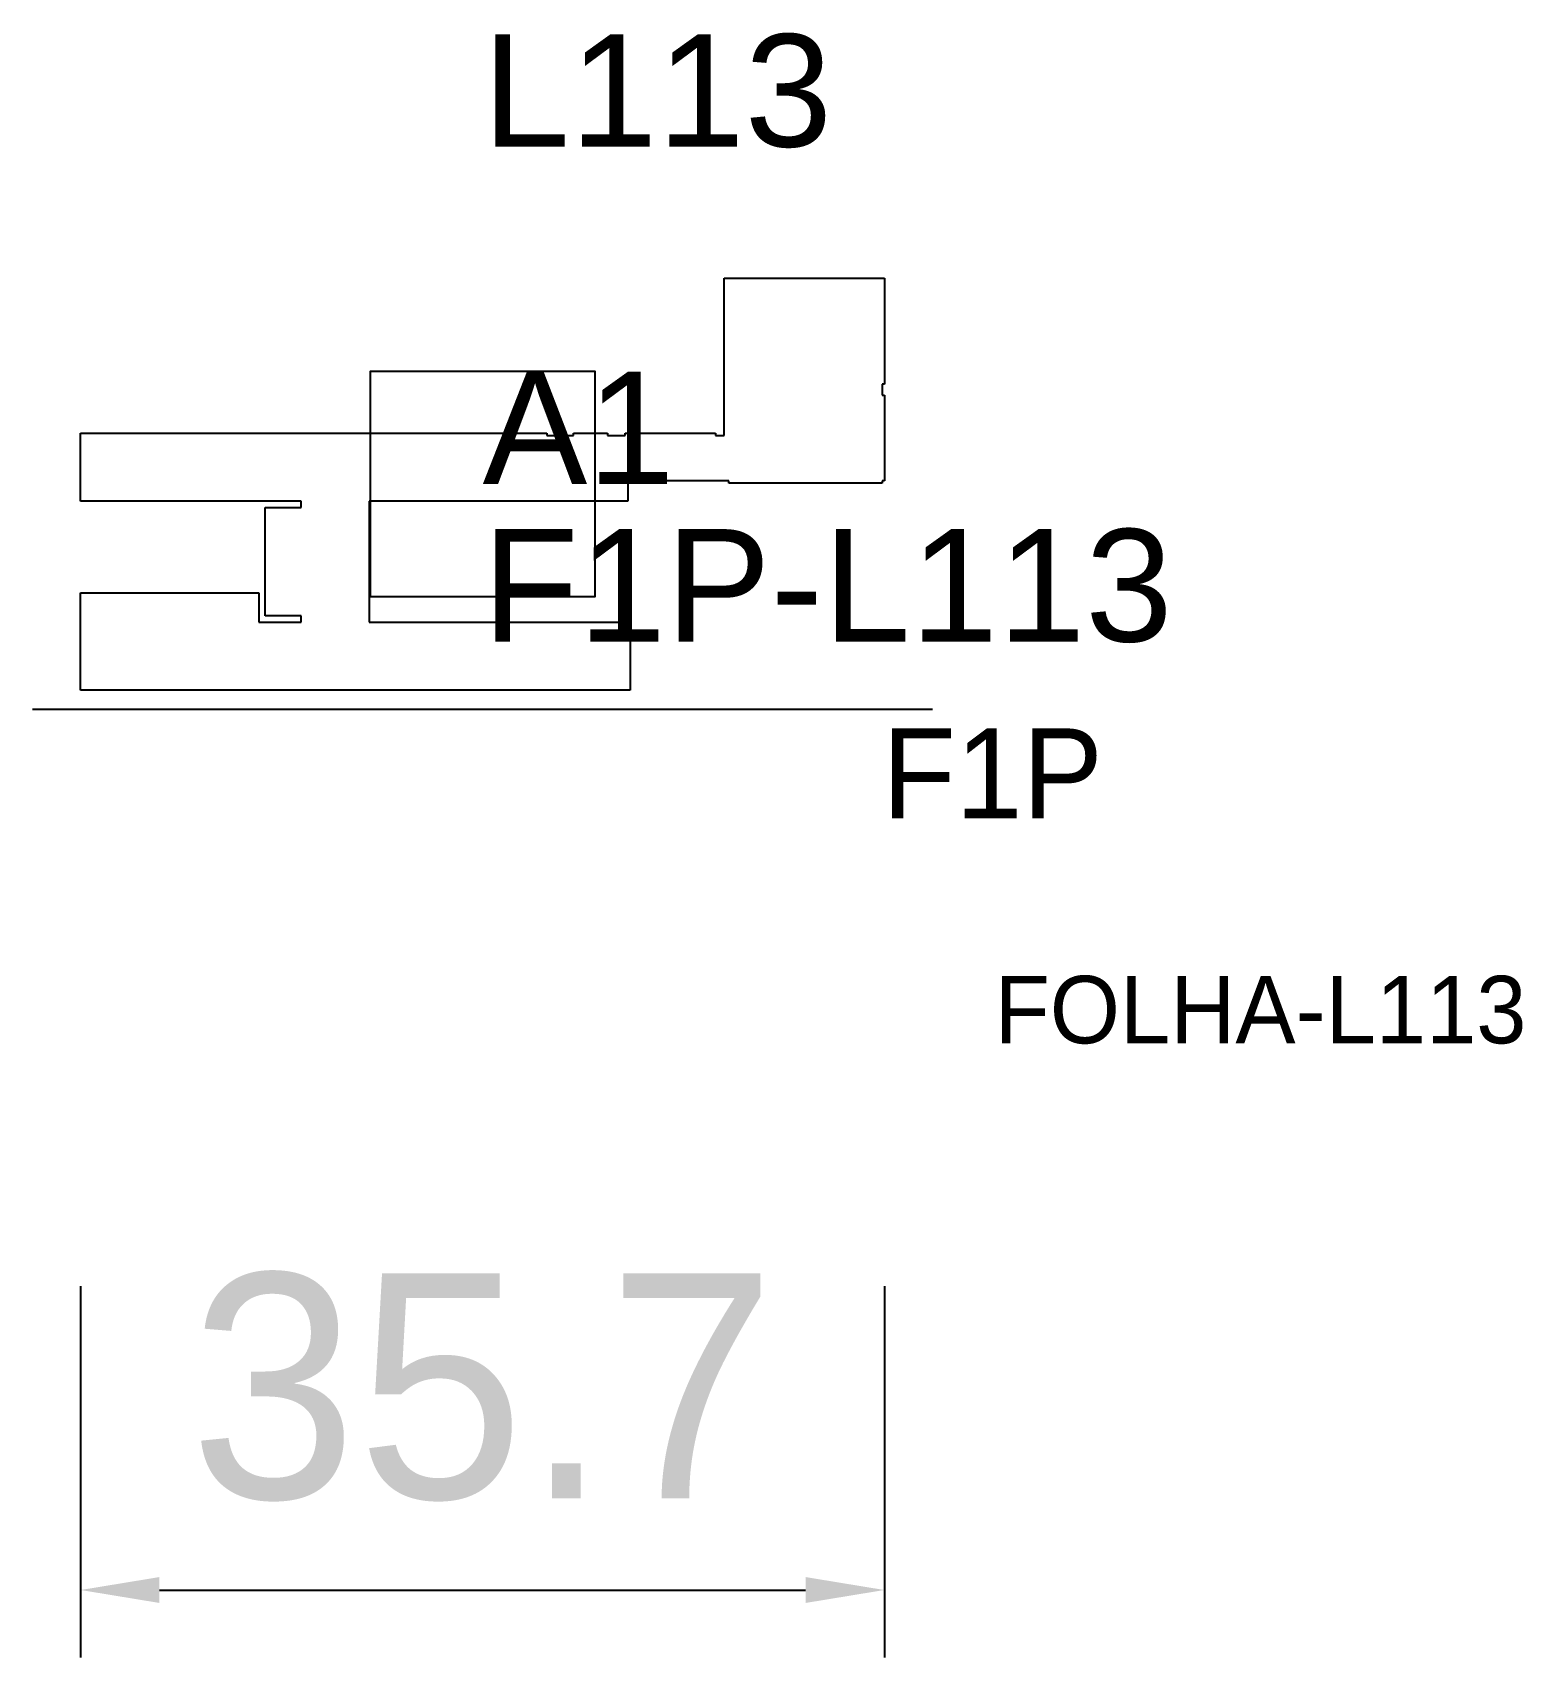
# Model space of a CAD drawing. Header units: metres. Extents: x 220.1 to 286.3, y 140.2 to 212.4.
import ezdxf

# ---------------------------------------------------------------- set-up
doc = ezdxf.new("R2010")
doc.units = ezdxf.units.M
for name, color, linetype in [('3', 3, 'CONTINUOUS'), ('AUX00', 7, 'CONTINUOUS'), ('COTA', 241, 'CONTINUOUS'), ('FOLHA', 255, 'CONTINUOUS'), ('Hachura', 251, 'CONTINUOUS'), ('NOMENCLATURA', 7, 'CONTINUOUS'), ('Nível', 160, 'CONTINUOUS'), ('Painéis', 200, 'CONTINUOUS'), ('Pilares', 5, 'CONTINUOUS'), ('SARR_2.2x7', 40, 'CONTINUOUS')]:
    doc.layers.add(name, color=color, linetype=linetype)
doc.styles.add('ARIAL', font='Arial.ttf')
doc.styles.add('STR_STANDARD', font='arial.ttf')
doc.dimstyles.new('EZ DXF', dxfattribs={"dimtxt": 10, "dimasz": 3.5, "dimexe": 3, "dimexo": 1.5, "dimgap": 1, "dimtad": 1, "dimdec": 1, "dimdsep": 46, "dimcen": 2.5, "dimazin": 3, "dimtfac": 1, "dimtmove": 0, "dimatfit": 3})

msp = doc.modelspace()

# ---------------------------------------------------------------- hatches: boundary and pattern name
at = {"layer": 'Hachura'}
h = msp.add_hatch(dxfattribs=at)
h.set_pattern_fill('ANSI31', scale=50)
h.paths.add_polyline_path([(257.82, 192.48), (257.82, 192.38), (251, 192.38), (251, 192.48), (247, 192.48), (247, 192.68), (246.52, 192.68), (246.52, 191.58), (235.02, 191.58), (235.02, 186.2), (246.62, 186.2), (246.62, 183.18), (222.2, 183.18), (222.2, 187.5), (230.12, 187.5), (230.12, 186.2), (232, 186.2), (232, 186.48), (230.4, 186.48), (230.4, 191.3), (232, 191.3), (232, 191.58), (222.2, 191.58), (222.2, 194.6), (242.92, 194.6), (242.92, 194.5), (244.1, 194.5), (244.1, 194.6), (245.62, 194.6), (245.62, 194.5), (246.4, 194.5), (246.4, 194.6), (250.42, 194.6), (250.42, 194.5), (250.8, 194.5), (250.8, 201.5), (257.92, 201.5), (257.92, 196.78), (257.82, 196.78), (257.82, 196.3), (257.92, 196.3), (257.92, 192.48)])
h = msp.add_hatch(dxfattribs=at)
h.set_pattern_fill('ANSI31', scale=50)
h.paths.add_polyline_path([(257.82, 192.48), (257.82, 192.38), (251, 192.38), (251, 192.48), (247, 192.48), (247, 192.68), (246.52, 192.68), (246.52, 191.58), (235.02, 191.58), (235.02, 186.2), (246.62, 186.2), (246.62, 183.18), (222.2, 183.18), (222.2, 187.5), (230.12, 187.5), (230.12, 186.2), (232, 186.2), (232, 186.48), (230.4, 186.48), (230.4, 191.3), (232, 191.3), (232, 191.58), (222.2, 191.58), (222.2, 194.6), (242.92, 194.6), (242.92, 194.5), (244.1, 194.5), (244.1, 194.6), (245.62, 194.6), (245.62, 194.5), (246.4, 194.5), (246.4, 194.6), (250.42, 194.6), (250.42, 194.5), (250.8, 194.5), (250.8, 201.5), (257.92, 201.5), (257.92, 196.78), (257.82, 196.78), (257.82, 196.3), (257.92, 196.3), (257.92, 192.48)])

# ---------------------------------------------------------------- linework, layer by layer
at = {"layer": 'Painéis', "color": 200}
for p, q in [((250.8, 194.5), (250.8, 201.5)), ((250.8, 201.5), (257.92, 201.5)), ((250.8, 194.5), (250.8, 201.5)), ((250.8, 201.5), (257.92, 201.5)), ((257.92, 201.5), (257.92, 196.78)), ((257.92, 201.5), (257.92, 196.78)), ((257.92, 196.78), (257.82, 196.78)), ((257.82, 196.78), (257.82, 196.3)), ((257.92, 196.78), (257.82, 196.78)), ((257.82, 196.78), (257.82, 196.3)), ((257.82, 196.3), (257.92, 196.3)), ((257.82, 196.3), (257.92, 196.3)), ((257.92, 196.3), (257.92, 192.48)), ((257.92, 196.3), (257.92, 192.48)), ((222.2, 191.58), (222.2, 194.6)), ((222.2, 194.6), (242.92, 194.6)), ((222.2, 191.58), (222.2, 194.6)), ((222.2, 194.6), (242.92, 194.6)), ((242.92, 194.6), (242.92, 194.5)), ((242.92, 194.6), (242.92, 194.5)), ((242.92, 194.5), (244.1, 194.5)), ((242.92, 194.5), (244.1, 194.5)), ((244.1, 194.5), (244.1, 194.6)), ((244.1, 194.6), (245.62, 194.6)), ((244.1, 194.5), (244.1, 194.6)), ((244.1, 194.6), (245.62, 194.6)), ((245.62, 194.6), (245.62, 194.5)), ((245.62, 194.6), (245.62, 194.5)), ((245.62, 194.5), (246.4, 194.5)), ((245.62, 194.5), (246.4, 194.5)), ((246.4, 194.5), (246.4, 194.6)), ((246.4, 194.6), (250.42, 194.6)), ((246.4, 194.5), (246.4, 194.6)), ((246.4, 194.6), (250.42, 194.6)), ((250.42, 194.6), (250.42, 194.5)), ((250.42, 194.6), (250.42, 194.5)), ((250.42, 194.5), (250.8, 194.5)), ((250.42, 194.5), (250.8, 194.5)), ((247, 192.68), (246.52, 192.68)), ((246.52, 192.68), (246.52, 191.58)), ((247, 192.68), (246.52, 192.68)), ((246.52, 192.68), (246.52, 191.58)), ((247, 192.48), (247, 192.68)), ((247, 192.48), (247, 192.68)), ((251, 192.48), (247, 192.48)), ((251, 192.48), (247, 192.48)), ((251, 192.38), (251, 192.48)), ((251, 192.38), (251, 192.48)), ((257.82, 192.38), (251, 192.38)), ((257.82, 192.38), (251, 192.38)), ((257.82, 192.48), (257.82, 192.38)), ((257.92, 192.48), (257.82, 192.48)), ((257.82, 192.48), (257.82, 192.38)), ((257.92, 192.48), (257.82, 192.48)), ((232, 191.58), (222.2, 191.58)), ((232, 191.58), (222.2, 191.58)), ((232, 191.3), (232, 191.58)), ((232, 191.3), (232, 191.58)), ((246.52, 191.58), (235.02, 191.58)), ((235.02, 191.58), (235.02, 186.2)), ((246.52, 191.58), (235.02, 191.58)), ((235.02, 191.58), (235.02, 186.2)), ((230.4, 186.48), (230.4, 191.3)), ((230.4, 191.3), (232, 191.3)), ((230.4, 186.48), (230.4, 191.3)), ((230.4, 191.3), (232, 191.3)), ((222.2, 183.18), (222.2, 187.5)), ((222.2, 187.5), (230.12, 187.5)), ((222.2, 183.18), (222.2, 187.5)), ((222.2, 187.5), (230.12, 187.5)), ((230.12, 187.5), (230.12, 186.2)), ((230.12, 187.5), (230.12, 186.2)), ((232, 186.48), (230.4, 186.48)), ((232, 186.48), (230.4, 186.48)), ((232, 186.2), (232, 186.48)), ((232, 186.2), (232, 186.48)), ((230.12, 186.2), (232, 186.2)), ((230.12, 186.2), (232, 186.2)), ((235.02, 186.2), (246.62, 186.2)), ((235.02, 186.2), (246.62, 186.2)), ((246.62, 186.2), (246.62, 183.18)), ((246.62, 186.2), (246.62, 183.18)), ((246.62, 183.18), (222.2, 183.18)), ((246.62, 183.18), (222.2, 183.18))]:
    msp.add_line(p, q, dxfattribs=at)
at = {"layer": 'Pilares'}
msp.add_lwpolyline([(235.06, 187.34), (245.06, 187.34), (245.06, 197.34), (235.06, 197.34)], close=True, dxfattribs=at)
msp.add_lwpolyline([(235.06, 187.34), (245.06, 187.34), (245.06, 197.34), (235.06, 197.34)], close=True, dxfattribs=at)
at = {"layer": 'SARR_2.2x7'}
msp.add_line((220.06, 182.34), (260.06, 182.34), dxfattribs=at)
msp.add_line((220.06, 182.34), (260.06, 182.34), dxfattribs=at)

# ---------------------------------------------------------------- texts
at = {"layer": '3', "style": 'STR_STANDARD'}
msp.add_text('A1', height=5, dxfattribs=at).set_placement((240.06, 192.34))
msp.add_text('A1', height=5, dxfattribs=at).set_placement((240.06, 192.34))
at = {"layer": 'AUX00', "style": 'STR_STANDARD'}
msp.add_text('F1P-L113', height=5, dxfattribs=at).set_placement((240.06, 185.34))
msp.add_text('F1P-L113', height=5, dxfattribs=at).set_placement((240.06, 185.34))
at = {"layer": 'FOLHA'}
msp.add_text('FOLHA-L113', height=3, dxfattribs=at).set_placement((262.82, 167.48))
msp.add_text('FOLHA-L113', height=3, dxfattribs=at).set_placement((262.82, 167.48))
at = {"layer": 'NOMENCLATURA', "insert": (240.06, 212.34), "char_height": 5, "attachment_point": 1, "style": 'ARIAL'}
msp.add_mtext('L113', dxfattribs=at)
msp.add_mtext('L113', dxfattribs=at)
at = {"layer": 'Nível'}
msp.add_text('F1P', height=4, dxfattribs=at).set_placement((257.82, 177.48))
msp.add_text('F1P', height=4, dxfattribs=at).set_placement((257.82, 177.48))

# ---------------------------------------------------------------- dimensions: what is measured, and where the dimension line sits
at = {"layer": 'COTA'}
msp.add_linear_dim(base=(222.2, 143.18), p1=(222.2, 158.18), p2=(257.92, 158.18), dimstyle='EZ DXF', dxfattribs=at).render()
msp.add_linear_dim(base=(222.2, 143.18), p1=(222.2, 158.18), p2=(257.92, 158.18), dimstyle='EZ DXF', dxfattribs=at).render()

doc.saveas('drawing.dxf')
